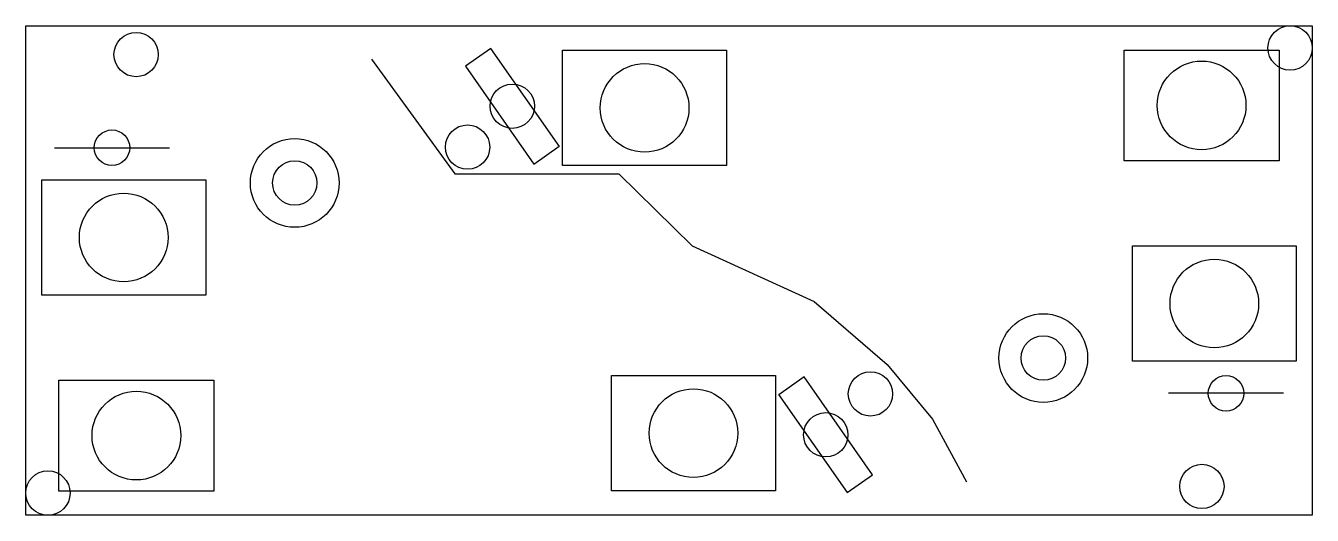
# Model space of a CAD drawing. Header units: millimetres. Extents: x -290 to 0, y 0 to 110.
import ezdxf

# ---------------------------------------------------------------- set-up
doc = ezdxf.new("R2010")
doc.units = ezdxf.units.MM

msp = doc.modelspace()

# ---------------------------------------------------------------- linework, layer by layer
at = {"linetype": 'Continuous'}
for p, q in [((-290.3, 110.4), (0, 110.4)), ((-185.36, 105.28), (-191.09, 101.27)), ((-169.87, 83.17), (-185.36, 105.28)), ((-212.28, 102.87), (-193.45, 76.98)), ((-191.09, 101.27), (-175.63, 79.19)), ((-283.84, 82.9), (-257.84, 82.9)), ((-175.63, 79.19), (-169.93, 83.25)), ((-193.45, 76.98), (-156.44, 76.98)), ((-156.44, 76.98), (-139.94, 60.77)), ((-139.94, 60.77), (-112.39, 48.23)), ((-112.39, 48.23), (-95.89, 33.98)), ((-95.89, 33.98), (-85.67, 21.66)), ((-114.66, 31.21), (-120.37, 27.15)), ((-99.21, 9.13), (-114.66, 31.21)), ((-120.43, 27.23), (-104.94, 5.12)), ((-6.46, 27.5), (-32.46, 27.5)), ((-85.67, 21.66), (-78.02, 7.53)), ((-104.94, 5.12), (-99.21, 9.13))]:
    msp.add_line(p, q, dxfattribs=at)
for p, q in [((-290.3, 0), (-290.3, 110.4)), ((0, 110.4), (0, 0)), ((0, 0), (-290.3, 0))]:
    msp.add_line(p, q)
for points in [[(-132.16, 78.88), (-169.16, 78.88), (-169.16, 104.88), (-132.16, 104.88)], [(-7.47, 79.93), (-42.47, 79.93), (-42.47, 104.93), (-7.47, 104.93)], [(-286.69, 75.65), (-249.69, 75.65), (-249.69, 49.65), (-286.69, 49.65)], [(-3.6, 34.75), (-40.6, 34.75), (-40.6, 60.75), (-3.6, 60.75)], [(-282.83, 30.47), (-247.83, 30.47), (-247.83, 5.47), (-282.83, 5.47)], [(-158.14, 31.52), (-121.14, 31.52), (-121.14, 5.52), (-158.14, 5.52)]]:
    msp.add_lwpolyline(points, close=True, dxfattribs=at)
for centre, radius in [((-5.01, 105.39), 5), ((-5.01, 105.39), 5), ((-265.39, 103.9), 5), ((-265.39, 103.9), 5), ((-150.66, 91.88), 10), ((-24.97, 92.43), 10), ((-190.6, 83.04), 5), ((-270.84, 82.9), 4), ((-229.6, 74.94), 10), ((-229.6, 74.94), 5), ((-268.19, 62.65), 10), ((-22.1, 47.75), 10), ((-60.69, 35.46), 10), ((-60.69, 35.46), 5), ((-99.7, 27.36), 5), ((-19.46, 27.5), 4), ((-265.33, 17.97), 10), ((-265.33, 17.97), 10), ((-139.64, 18.52), 10), ((-285.29, 5.01), 5), ((-24.91, 6.5), 5)]:
    msp.add_circle(centre, radius, dxfattribs=at)
for centre in [(-180.51, 92.26), (-109.79, 18.14)]:
    msp.add_circle(centre, 5)

doc.saveas('drawing.dxf')
